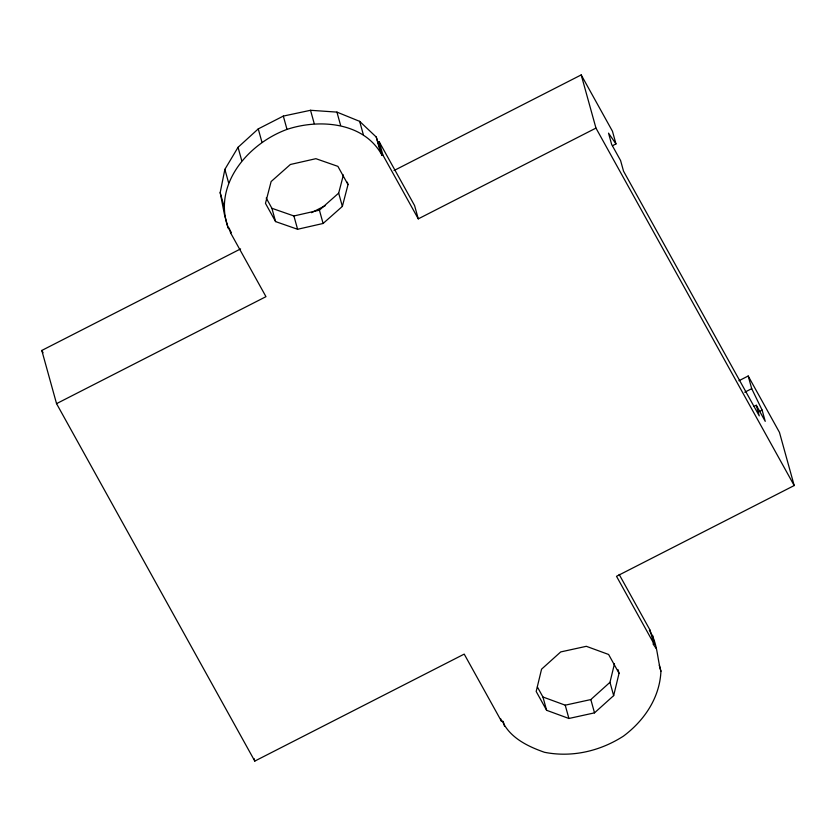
<?xml version="1.0" encoding="UTF-8"?>
<svg xmlns="http://www.w3.org/2000/svg" width="836" height="836" viewBox="0 0 836 836"><rect width="100%" height="100%" fill="white"/><g stroke="black" fill="none" stroke-linecap="round" stroke-linejoin="round"><path stroke-width="1.25" d="M649.959 631.546C657.535 643.124 657.138 658.225 660.931 671.245C659.761 697.757 644.295 720.559 623.489 736.098C600.112 751.167 571.949 757.74 544.476 752.285C527.861 746.485 509.803 737.739 502.248 720.893L501.464 721.29L464.21 654.107L254.792 761.084L56.545 403.642L41.8 350.451L240.59 248.909M56.545 403.642L265.973 296.665L230.59 232.878L231.373 232.481L228.155 227.873L224.466 214.58L220.181 192.604L224.874 169.353L238.041 147.314L258.251 128.901L283.32 116.089L310.532 110.289L336.929 112.108L359.658 121.356L376.252 137.041L382.115 155.475L382.898 155.078L379.21 141.775L378.426 142.183M228.155 227.873C212.49 184.662 248.219 143.593 287.009 129.392C319.498 118.555 364.454 122.181 382.115 155.475M613.666 695.615L619.048 673.304L608.608 654.473L586.329 646.312L560.716 651.923L541.561 669.176L536.179 691.476L546.629 710.307L568.908 718.479L594.511 712.857L613.666 695.615L609.977 682.312L614.47 663.732M342.363 206.408L348.016 184.589L337.901 166.364L315.893 158.683L290.385 164.483L271.125 181.548L265.472 203.357L275.587 221.592L297.595 229.273L323.104 223.473L342.363 206.408L338.674 193.106L343.377 174.933M537.412 687.035L542.94 697.005L565.22 705.176L590.833 699.565L609.977 682.312M266.214 198.038L271.899 208.289L293.906 215.97L319.415 210.17L338.674 193.106M311.504 212.689L325.455 205.562M394.049 170.523L581.208 74.916L612.464 131.262L615.975 143.928L612.495 145.704M382.898 155.078L418.272 218.865L595.963 128.096L581.208 74.916M738.899 380.756L748.199 376.001L779.455 432.358L794.2 485.549L616.508 576.307L653.773 643.49L652.989 643.887L656.302 648.652M744.74 392.22L751.71 388.667L748.199 376.001M753.988 406.442L756.308 405.261L765.243 421.354L762.108 410.079L751.71 388.667M758.628 411.866L762.108 410.079M649.3 630.595L650.084 630.198L619.142 574.405M615.975 143.928L608.524 133.143L611.649 144.419L620.584 160.522L623.531 171.161L759.255 415.889L756.308 405.261M595.963 128.096L794.2 485.549M379.21 141.775L414.583 205.572L418.272 218.865M41.8 350.451L43.064 352.74M650.084 630.198L653.773 643.49M659.259 665.205L660.931 671.245M618.044 669.678L619.048 673.304M590.833 699.565L594.511 712.857M565.22 705.176L568.908 718.479M542.94 697.005L546.629 710.307M376.252 137.041L379.931 150.334M359.658 121.356L363.336 134.659M336.929 112.108L340.618 125.4M503.178 721.353L504.516 726.191M500.795 718.876L501.464 721.29M347.337 182.175L348.016 184.589M310.532 110.289L314.221 123.582M319.415 210.17L323.104 223.473M283.32 116.089L287.009 129.392M293.906 215.97L297.595 229.273M258.251 128.901L261.94 142.193M271.899 208.289L275.587 221.592M238.041 147.314L241.729 160.616M224.874 169.353L228.562 182.645M220.181 192.604L223.86 205.907M229.252 228.04L230.59 232.878M254.102 758.618L254.792 761.084M652.613 635.36L654.41 644.148"/></g></svg>
